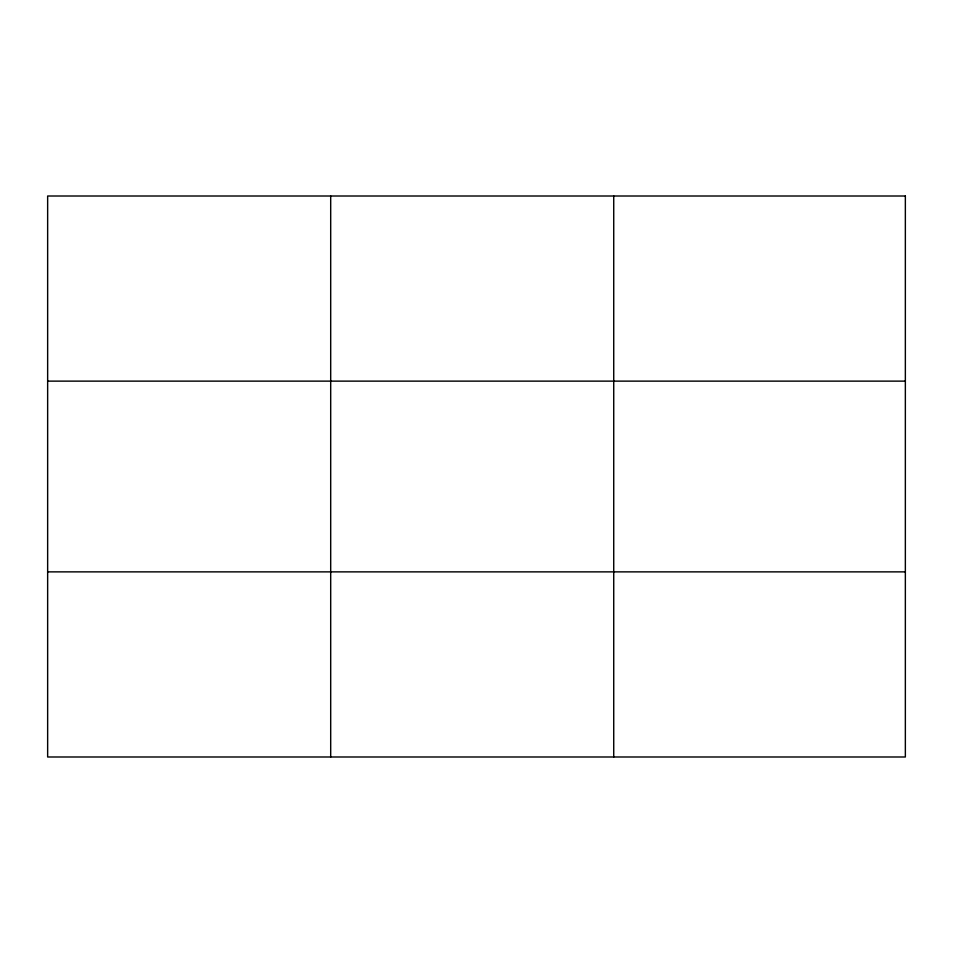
<?xml version="1.0" encoding="UTF-8"?>
<svg xmlns="http://www.w3.org/2000/svg" width="953" height="953" viewBox="0 0 953 953"><rect width="100%" height="100%" fill="white"/><g stroke="black" fill="none" stroke-linecap="round" stroke-linejoin="round"><path stroke-width="1.43" d="M330.691 196.008L330.691 756.992M613.732 196.008L613.732 756.992M47.65 381.129L905.35 381.129M47.65 571.871L905.35 571.871M905.35 196.008L905.35 756.992L47.65 756.992L47.65 196.008L905.35 196.008"/></g></svg>
